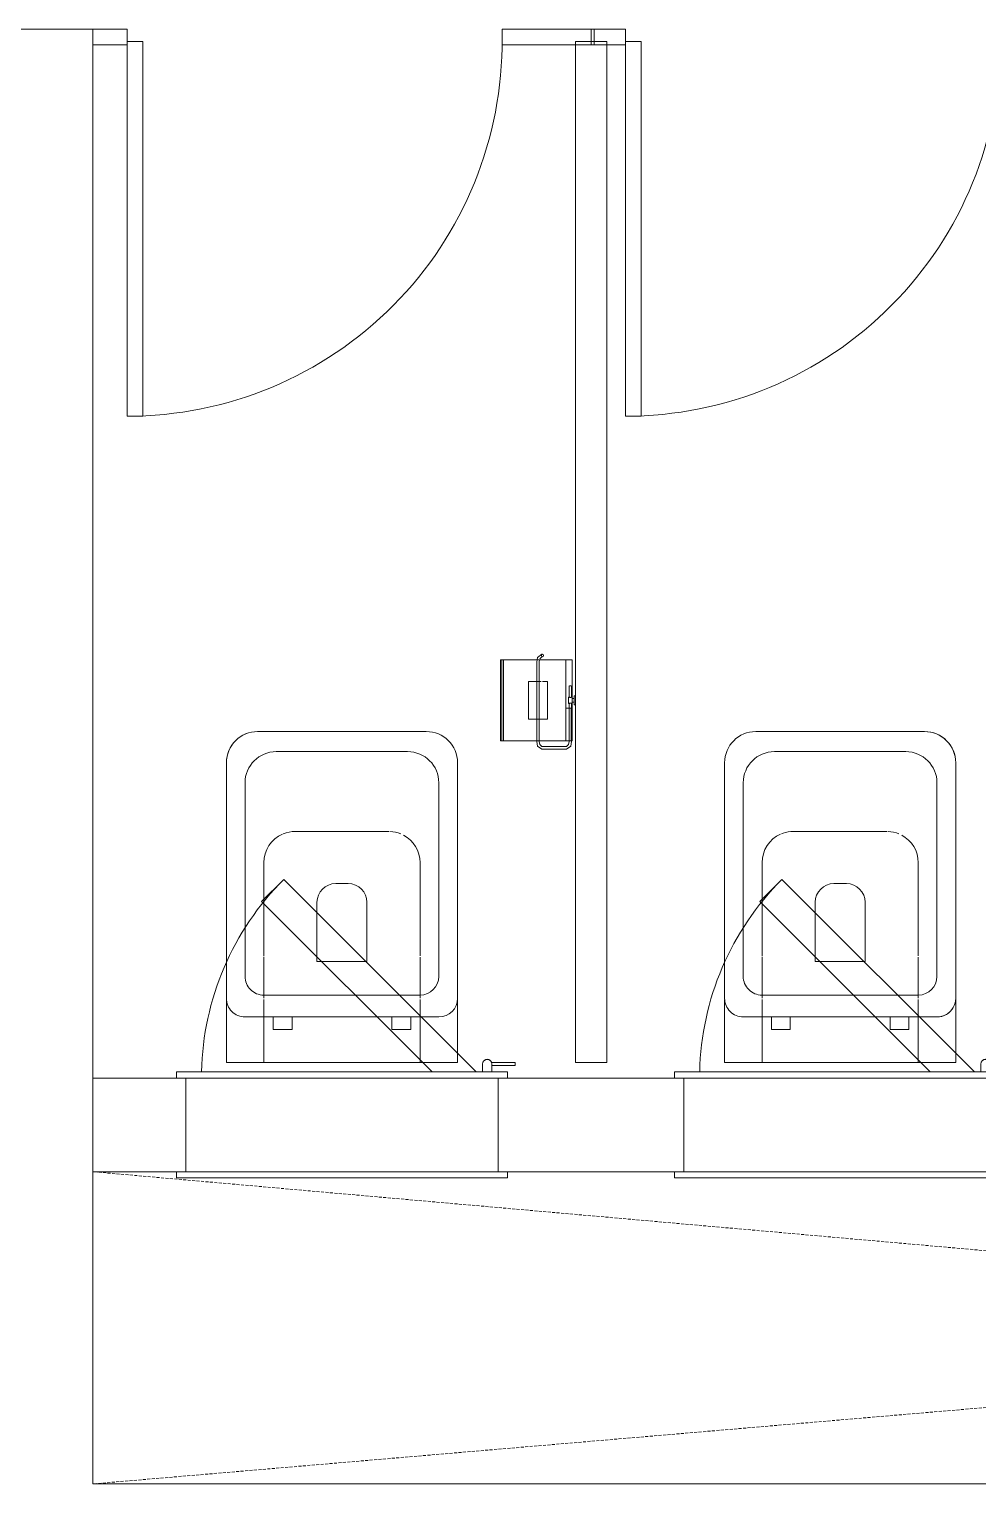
# Model space of a CAD drawing. Header units: millimetres. Extents: x 10569 to 232243, y -25347 to 80743.
# Drawn here: x 83137 to 84656, y 37397 to 39727 of the extents above; entities that cross this region are included whole.
import ezdxf

# ---------------------------------------------------------------- set-up
doc = ezdxf.new("R2010")
doc.units = ezdxf.units.MM
doc.linetypes.add('Hidden', pattern=[7.14375, 4.7625, -2.38125])
for name, color, linetype, lineweight in [('A-DETL-HDLN', 90, 'Hidden', 9), ('A-DOOR', 31, 'Continuous', 20), ('A-DOOR-FRAM', 31, 'Continuous', 30), ('A-WALL', 113, 'Continuous', 20), ('P-SANR-FIXT', 6, 'Continuous', 9)]:
    doc.layers.add(name, color=color, linetype=linetype, lineweight=lineweight)

# ---------------------------------------------------------------- blocks, each defined once
blk = doc.blocks.new('FP_261-TENDER DRAFT G_F')
at = {"layer": 'P-SANR-FIXT'}
blk.add_line((-65, 6.1), (-12.7, 6.1), dxfattribs=at)
blk = doc.blocks.new('FP_262-TENDER DRAFT G_F')
at = {"layer": 'P-SANR-FIXT'}
blk.add_line((65, 120.1), (-65, 120.1), dxfattribs=at)
blk = doc.blocks.new('FP_263-TENDER DRAFT G_F')
at = {"layer": 'P-SANR-FIXT'}
for p, q in [((30, 75), (-30, 75)), ((-30, 45), (30, 45))]:
    blk.add_line(p, q, dxfattribs=at)
blk = doc.blocks.new('FP_264-TENDER DRAFT G_F')
at = {"layer": 'P-SANR-FIXT'}
for p, q in [((65, 115), (-65, 115)), ((-65, 5), (65, 5))]:
    blk.add_line(p, q, dxfattribs=at)
blk = doc.blocks.new('FP_265-TENDER DRAFT G_F')
at = {"layer": 'P-SANR-FIXT'}
for p, q in [((-3, 5), (-3, 2)), ((3, 2), (3, 5))]:
    blk.add_line(p, q, dxfattribs=at)
blk = doc.blocks.new('FP_266-TENDER DRAFT G_F')
at = {"layer": 'P-SANR-FIXT'}
for p, q in [((-7, 2), (-7, 0)), ((7, 0), (7, 2))]:
    blk.add_line(p, q, dxfattribs=at)
blk = doc.blocks.new('FP_267-TENDER DRAFT G_F')
at = {"layer": 'P-SANR-FIXT'}
for p, q in [((-5, 11), (-5, 10.1)), ((-5, 6.1), (-5, 5)), ((5, 10.1), (5, 11)), ((5, 5), (5, 6.1))]:
    blk.add_line(p, q, dxfattribs=at)
blk = doc.blocks.new('FP_268-TENDER DRAFT G_F')
at = {"layer": 'P-SANR-FIXT'}
for p, q in [((-66.1, 6.1), (-5, 6.1)), ((5, 6.1), (23.2, 6.1))]:
    blk.add_line(p, q, dxfattribs=at)
blk = doc.blocks.new('FP_269-TENDER DRAFT G_F')
at = {"layer": 'P-SANR-FIXT'}
for p, q in [((-5, 10.1), (-66.1, 10.1)), ((23.2, 10.1), (5, 10.1))]:
    blk.add_line(p, q, dxfattribs=at)
blk = doc.blocks.new('FP_270-TENDER DRAFT G_F')
at = {"layer": 'P-SANR-FIXT', "flags": 128}
blk.add_lwpolyline([(-78.1, 14.1), (-73.2, 7.6), (-66.1, 6.1)], dxfattribs=at)
blk = doc.blocks.new('FP_271-TENDER DRAFT G_F')
at = {"layer": 'P-SANR-FIXT', "flags": 128}
blk.add_lwpolyline([(-74.1, 14.1), (-70.8, 10.9), (-66.1, 10.1)], dxfattribs=at)
blk = doc.blocks.new('FP_272-TENDER DRAFT G_F')
at = {"layer": 'P-SANR-FIXT'}
for p, q in [((-78.1, 54), (-78.1, 14.1)), ((-74.1, 14.1), (-74.1, 54))]:
    blk.add_line(p, q, dxfattribs=at)
blk = doc.blocks.new('FP_273-TENDER DRAFT G_F')
at = {"layer": 'P-SANR-FIXT', "flags": 128}
blk.add_lwpolyline([(-74.1, 54), (-70.8, 57.2), (-66.1, 58)], dxfattribs=at)
blk = doc.blocks.new('FP_274-TENDER DRAFT G_F')
at = {"layer": 'P-SANR-FIXT', "flags": 128}
blk.add_lwpolyline([(-78.1, 54), (-73.2, 60.5), (-66.1, 62)], dxfattribs=at)
blk = doc.blocks.new('FP_275-TENDER DRAFT G_F')
at = {"layer": 'P-SANR-FIXT'}
for p, q in [((-65, 58), (-30, 58)), ((-30, 58), (30, 58)), ((30, 58), (61.8, 58))]:
    blk.add_line(p, q, dxfattribs=at)
blk = doc.blocks.new('FP_276-TENDER DRAFT G_F')
at = {"layer": 'P-SANR-FIXT'}
for p, q in [((-30, 62), (-65, 62)), ((30, 62), (-30, 62)), ((61.8, 62), (30, 62))]:
    blk.add_line(p, q, dxfattribs=at)
blk = doc.blocks.new('FP_277-TENDER DRAFT G_F')
at = {"layer": 'P-SANR-FIXT'}
for p, q in [((65, 57.4), (61.8, 58)), ((69.8, 54), (66.4, 57.2))]:
    blk.add_line(p, q, dxfattribs=at)
blk = doc.blocks.new('FP_278-TENDER DRAFT G_F')
at = {"layer": 'P-SANR-FIXT'}
blk.add_line((65, 61.3), (61.8, 62), dxfattribs=at)
at = {"layer": 'P-SANR-FIXT', "flags": 128}
blk.add_lwpolyline([(73.8, 54), (68.8, 60.5), (65, 61.3)], dxfattribs=at)
blk = doc.blocks.new('FP_279-TENDER DRAFT G_F')
at = {"layer": 'P-SANR-FIXT'}
for p, q in [((69.8, 54), (69.8, 52.8)), ((73.8, 52.8), (73.8, 54))]:
    blk.add_line(p, q, dxfattribs=at)
blk = doc.blocks.new('DLN_Toilet Paper Roll - DLN_Toilet Paper Roll-V260-TENDER DRAFT G_F')
at = {"layer": 'P-SANR-FIXT'}
for p, q in [((-65, 15.5), (-65, 120.1)), ((-65, 120.1), (-65, 118.1)), ((65, 120.1), (-65, 120.1)), ((-65, 118.1), (65, 118.1)), ((65, 118.1), (65, 120.1)), ((65, 120.1), (65, 15.5)), ((-65, 115), (-65, 109.9)), ((-65, 109.9), (-65, 115)), ((-65, 113.7), (-65, 110)), ((-65, 107.7), (-65, 96.9)), ((-65, 107.6), (-65, 98.9)), ((-65, 98.9), (-65, 107.6)), ((-65, 96.9), (-65, 75)), ((-65, 74.2), (-65, 96.9)), ((-65, 95.2), (-65, 79.9)), ((65, 115), (65, 109.9)), ((65, 109.9), (65, 115)), ((65, 110), (65, 113.7)), ((65, 96.9), (65, 107.7)), ((65, 107.6), (65, 98.9)), ((65, 98.9), (65, 107.6)), ((65, 96.9), (65, 60)), ((65, 75), (65, 96.9)), ((65, 79.9), (65, 95.2)), ((-65, 78.6), (-65, 59.8)), ((-65, 75), (-65, 74.5)), ((-65, 60.8), (-65, 75)), ((-65, 74.5), (-65, 67.5)), ((-65, 60), (-65, 74.2)), ((-65, 73), (-65, 60.8)), ((-30, 75), (-30, 70.6)), ((-30, 70.6), (-30, 75)), ((-30, 70.4), (-30, 65.2)), ((-30, 65.2), (-30, 70.4)), ((30, 75), (30, 70.6)), ((30, 64.9), (30, 75)), ((30, 70.6), (30, 63.9)), ((65, 59.8), (65, 78.6)), ((65, 75), (65, 63.9)), ((65, 73), (65, 75)), ((65, 60), (65, 73)), ((65, 70.6), (65, 73)), ((65, 67.5), (65, 70.6)), ((-65, 67.5), (-65, 60)), ((-65, 12.4), (-65, 59.7)), ((-65, 59.7), (-65, 45)), ((-65, 59.3), (-65, 47)), ((-65, 45), (-65, 59.3)), ((-65, 59), (-65, 37.8)), ((-30, 65), (-30, 56.5)), ((-30, 62.5), (-30, 65)), ((-30, 60), (-30, 63.9)), ((-30, 60), (-30, 62.5)), ((-30, 58.7), (-30, 60)), ((-30, 56.2), (-30, 59.7)), ((-30, 56.5), (-30, 58.7)), ((-30, 56.5), (-30, 55.7)), ((-30, 55.7), (-30, 56.5)), ((-30, 45), (-30, 56.1)), ((-30, 55.7), (-30, 55)), ((-30, 55), (-30, 55.7)), ((-30, 55.1), (-30, 45)), ((30, 65), (30, 64.3)), ((30, 64.3), (30, 65)), ((30, 64.3), (30, 63.5)), ((30, 63.5), (30, 64.3)), ((30, 63.8), (30, 60)), ((30, 63.5), (30, 62.5)), ((30, 55), (30, 63.5)), ((30, 62.5), (30, 61.3)), ((30, 61.3), (30, 60)), ((30, 60), (30, 58.7)), ((30, 59.7), (30, 56.1)), ((30, 58.7), (30, 55)), ((30, 52.5), (30, 49.6)), ((30, 49.6), (30, 52.5)), ((30, 49.4), (30, 47)), ((30, 45), (30, 49.4)), ((30, 47), (30, 45)), ((65, 63.9), (65, 67.5)), ((65, 63.9), (65, 60)), ((65, 60), (65, 63.9)), ((65, 59.7), (65, 32.5)), ((65, 47), (65, 59.7)), ((65, 59.7), (65, 45.5)), ((65, 56.1), (65, 59.7)), ((65, 37.8), (65, 59)), ((65, 52.5), (65, 56.1)), ((65, 49.4), (65, 52.5)), ((65, 47), (65, 49.4)), ((65, 45), (65, 47)), ((-65, 45), (-65, 12.4)), ((-65, 37.5), (-65, 15.6)), ((65, 45.5), (65, 45)), ((65, 32.5), (65, 45)), ((65, 15.6), (65, 37.5)), ((65, 32.5), (65, 15.1)), ((65, 15.1), (65, 32.5)), ((-65, 15.6), (-65, 9.9)), ((-65, 6.9), (-65, 15.5)), ((-12.7, 15.5), (-65, 15.5)), ((-65, 9.9), (-65, 9.7)), ((-65, 9.7), (-65, 8.8)), ((-65, 8.8), (-65, 6.9)), ((-65, 6.9), (-65, 6.5)), ((-65, 6.5), (-65, 6.9)), ((-12.7, 6.9), (-65, 6.9)), ((-65, 6.9), (-65, 5)), ((-65, 5), (-65, 6.9)), ((65, 15.5), (-12.7, 15.5)), ((-12.7, 15.5), (-12.7, 9.9)), ((-12.7, 6.9), (-12.7, 15.5)), ((-12.7, 15.5), (65, 15.5)), ((-12.7, 9.9), (-12.7, 9.7)), ((-12.7, 9.7), (-12.7, 8.8)), ((-12.7, 8.8), (-12.7, 8.3)), ((-12.7, 8.3), (-12.7, 7.8)), ((-12.7, 7.8), (-12.7, 6.9)), ((-12.7, 6.9), (-12.7, 6.5)), ((-12.7, 6.5), (-12.7, 6.9)), ((-7, 2), (7, 2)), ((7, 2), (-7, 2)), ((-7, 0), (3.5, 0)), ((-6.1, 0), (-7, 0)), ((0, 0), (-6.1, 0)), ((-5, 11), (5, 11)), ((-2.5, 11), (-5, 11)), ((-5, 5), (-1.3, 5)), ((5, 5), (-5, 5)), ((-3, 5), (-1.5, 5)), ((-1.5, 5), (-3, 5)), ((-3, 2), (3, 2)), ((3, 2), (-3, 2)), ((2.5, 11), (-2.5, 11)), ((-1.5, 5), (1.5, 5)), ((-0.8, 5), (-1.5, 5)), ((-1.3, 5), (1.3, 5)), ((1.5, 5), (-0.8, 5)), ((6.1, 0), (0, 0)), ((1.3, 5), (5, 5)), ((1.5, 5), (3, 5)), ((3, 5), (1.5, 5)), ((5, 11), (2.5, 11)), ((3.5, 0), (7, 0)), ((6.8, 0), (6.1, 0)), ((7, 0), (6.8, 0)), ((23.2, 9.3), (23.2, 6.9)), ((23.2, 6.9), (23.2, 9.3)), ((65, 15.6), (65, 15.6)), ((65, 15.5), (65, 15.6)), ((65, 15.1), (65, 5)), ((65, 5), (65, 15.1))]:
    blk.add_line(p, q, dxfattribs=at)
for major_axis in [(-2, 0), (2, 0)]:
    blk.add_ellipse((71.8, 52.8), major_axis=major_axis, ratio=0.802744, start_param=3.141593, end_param=6.283185, dxfattribs=at)
for points, knots in [([(-4.8, 9.6), (-4.8, 9.7), (-4.9, 9.9), (-5, 10.1), (-5, 10.1), (-5, 10.1)], [0.2, 0.2, 0.2, 0.2, 0.4, 0.7, 1, 1, 1, 1]), ([(-5, 10.1), (-5, 10.1), (-5, 10), (-4.9, 9.8), (-4.8, 9.3), (-4.7, 8.7), (-4.7, 8.3), (-4.6, 8), (-4.7, 7.9), (-4.7, 7.8)], [0, 0, 0, 0, 0.1111111, 0.2222222, 0.4444444, 0.5833333, 0.6527778, 0.7222222, 0.7777778, 0.7777778, 0.7777778, 0.7777778]), ([(-4.8, 6.9), (-4.8, 6.7), (-4.9, 6.4), (-5, 6.2), (-5, 6.1), (-5, 6.1)], [0, 0, 0, 0, 0.5, 0.75, 1, 1, 1, 1]), ([(-5, 6.1), (-5, 6.1), (-5, 6.1), (-4.9, 6.3), (-4.8, 6.6), (-4.7, 6.8)], [0, 0, 0, 0, 0.1, 0.2, 0.4, 0.4, 0.4, 0.4]), ([(-4.7, 7.8), (-4.7, 7.8), (-4.7, 7.7), (-4.7, 7.5), (-4.7, 7.4), (-4.7, 7.3)], [0.7777778, 0.7777778, 0.7777778, 0.7777778, 0.7916667, 0.8611111, 0.8888889, 0.8888889, 0.8888889, 0.8888889]), ([(4.7, 7.8), (4.7, 7.9), (4.6, 8.3), (4.7, 8.8), (4.8, 9.3), (4.9, 9.7), (5, 10), (5, 10.1), (5, 10.1)], [0.2222222, 0.2222222, 0.2222222, 0.2222222, 0.3333333, 0.4444444, 0.5833333, 0.7222222, 0.8611111, 1, 1, 1, 1]), ([(4.6, 7.1), (4.7, 7), (4.8, 6.6), (4.9, 6.3), (5, 6.1), (5, 6.1), (5, 6.1)], [0.5, 0.5, 0.5, 0.5, 0.6, 0.8, 0.9, 1, 1, 1, 1]), ([(5, 10.1), (5, 10.1), (5, 10.1), (4.9, 10), (4.8, 9.8), (4.7, 9.5), (4.7, 9.3)], [0, 0, 0, 0, 0.2, 0.4, 0.7, 1, 1, 1, 1]), ([(5, 6.1), (5, 6.1), (5, 6.2), (4.9, 6.4), (4.8, 6.7), (4.8, 6.9)], [0, 0, 0, 0, 0.25, 0.5, 1, 1, 1, 1])]:
    blk.add_open_spline(points, degree=3, knots=knots, dxfattribs=at)
for points in [[(-4.7, 9.3), (-4.7, 9.4), (-4.7, 9.5), (-4.8, 9.6)], [(-4.7, 7.3), (-4.7, 7.2), (-4.8, 7.1), (-4.8, 6.9)], [(-4.6, 8.9), (-4.6, 9.1), (-4.6, 9.2), (-4.7, 9.3)], [(-4.7, 6.8), (-4.7, 6.9), (-4.6, 7.1), (-4.5, 7.6), (-4.5, 8), (-4.5, 8.5), (-4.6, 8.8), (-4.6, 8.9)], [(4.7, 9.3), (4.6, 9.2), (4.6, 8.9), (4.5, 8.5), (4.5, 8), (4.5, 7.6), (4.6, 7.3), (4.6, 7.1)], [(4.7, 7.3), (4.7, 7.5), (4.7, 7.6), (4.7, 7.8)], [(4.8, 6.9), (4.8, 7.1), (4.7, 7.2), (4.7, 7.3)]]:
    blk.add_open_spline(points, degree=3, dxfattribs=at)
for name in ['FP_262-TENDER DRAFT G_F', 'FP_264-TENDER DRAFT G_F', 'FP_263-TENDER DRAFT G_F', 'FP_274-TENDER DRAFT G_F', 'FP_272-TENDER DRAFT G_F', 'FP_273-TENDER DRAFT G_F', 'FP_276-TENDER DRAFT G_F', 'FP_275-TENDER DRAFT G_F', 'FP_278-TENDER DRAFT G_F', 'FP_277-TENDER DRAFT G_F', 'FP_279-TENDER DRAFT G_F', 'FP_270-TENDER DRAFT G_F', 'FP_271-TENDER DRAFT G_F', 'FP_269-TENDER DRAFT G_F', 'FP_268-TENDER DRAFT G_F', 'FP_261-TENDER DRAFT G_F', 'FP_266-TENDER DRAFT G_F', 'FP_267-TENDER DRAFT G_F', 'FP_265-TENDER DRAFT G_F']:
    blk.add_blockref(name, (0, 0), dxfattribs=at)
blk = doc.blocks.new('DLN_Toilet - DLN_Toilet-V357-TENDER DRAFT G_F')
at = {"layer": 'P-SANR-FIXT'}
for p, q in [((-185, -170), (-185, -270.9)), ((-185, -170), (-125, -170)), ((185, -170), (-185, -170)), ((-125, -242.8), (-125, -170)), ((-125, -170), (125, -170)), ((125, -170), (125, -242.8)), ((125, -170), (185, -170)), ((185, -270.9), (185, -170)), ((-80, -222.8), (-110, -222.8)), ((-110, -222.8), (-110, -242.8)), ((-110, -242.8), (-110, -222.8)), ((-110, -222.8), (-80, -222.8)), ((-80, -242.8), (-80, -222.8)), ((-80, -222.8), (-80, -242.8)), ((80, -222.8), (80, -242.8)), ((110, -222.8), (80, -222.8)), ((80, -222.8), (110, -222.8)), ((80, -242.8), (80, -222.8)), ((110, -242.8), (110, -222.8)), ((110, -222.8), (110, -242.8)), ((-155, -242.8), (-110, -242.8)), ((155, -242.8), (-155, -242.8)), ((-125, -270.9), (-125, -242.8)), ((-110, -242.8), (-80, -242.8)), ((-110, -242.8), (-80, -242.8)), ((-80, -242.8), (-110, -242.8)), ((-80, -242.8), (80, -242.8)), ((80, -242.8), (110, -242.8)), ((80, -242.8), (110, -242.8)), ((110, -242.8), (80, -242.8)), ((110, -242.8), (155, -242.8)), ((125, -242.8), (125, -270.9)), ((-185, -650), (-185, -272.8)), ((-185, -272.8), (-185, -650)), ((-185, -272.8), (-185, -650)), ((-125, -277.8), (-125, -272.8)), ((125.2, -277.8), (-125, -277.8)), ((-125, -338.8), (-125, -277.8)), ((125, -272.8), (125, -277.9)), ((125, -277.9), (125, -338.9)), ((185, -272.8), (185, -650)), ((185, -650), (185, -272.8)), ((185, -650), (185, -272.8)), ((-155, -307.8), (-155, -617.8)), ((155.2, -617.8), (155.2, -307.8)), ((-125, -490), (-125, -340.5)), ((-40, -426.5), (-40, -331.7)), ((-40, -331.7), (40, -331.7)), ((40, -331.7), (40, -426.5)), ((125, -340.6), (125, -490)), ((10, -456.5), (-10, -456.5)), ((75, -540), (-75, -540)), ((-105, -667.8), (105.2, -667.8)), ((135, -700), (-135, -700)), ((-135, -700), (135, -700)), ((-135, -700), (135, -700))]:
    blk.add_line(p, q, dxfattribs=at)
for centre, radius, start, end in [((-155, -272.8), 30, 90, 180), ((-155, -272.8), 30, 120, 180), ((-155, -272.8), 30, 90, 120), ((155, -272.8), 30, 360, 90), ((155, -272.8), 30, 360, 90), ((-125, -307.8), 30, 90, 180), ((125.2, -307.8), 30, 360, 90), ((-10, -426.5), 30, 180, 270), ((10, -426.5), 30, 270, 360), ((-75, -490), 50, 180, 241.9825), ((75, -490), 50, 293.9558, 360), ((-75, -490), 50, 247.5, 267.9341), ((75, -490), 50, 270, 289.0665), ((75, -490), 50, 289.2246, 292.5), ((-105, -617.8), 50, 180, 270), ((105.2, -617.8), 50, 270, 360), ((-135, -650), 50, 180, 270), ((-135, -650), 50, 180, 270), ((-135, -650), 50, 180, 225), ((135, -650), 50, 270, 360), ((135, -650), 50, 270, 360), ((135, -650), 50, 270, 360), ((-135, -650), 50, 225, 270)]:
    blk.add_arc(centre, radius, start, end, dxfattribs=at)
blk = doc.blocks.new('DLN_Toilet - DLN_Toilet-V358-TENDER DRAFT G_F')
at = {"layer": 'P-SANR-FIXT'}
for p, q in [((-185, -170), (-185, -270.9)), ((-185, -170), (-125, -170)), ((185, -170), (-185, -170)), ((-125, -242.8), (-125, -170)), ((-125, -170), (125, -170)), ((125, -170), (125, -242.8)), ((125, -170), (185, -170)), ((185, -270.9), (185, -170)), ((-80, -222.8), (-110, -222.8)), ((-110, -222.8), (-110, -242.8)), ((-110, -242.8), (-110, -222.8)), ((-110, -222.8), (-80, -222.8)), ((-80, -242.8), (-80, -222.8)), ((-80, -222.8), (-80, -242.8)), ((80, -222.8), (80, -242.8)), ((110, -222.8), (80, -222.8)), ((80, -222.8), (110, -222.8)), ((80, -242.8), (80, -222.8)), ((110, -242.8), (110, -222.8)), ((110, -222.8), (110, -242.8)), ((-155, -242.8), (-110, -242.8)), ((155, -242.8), (-155, -242.8)), ((-125, -270.9), (-125, -242.8)), ((-110, -242.8), (-80, -242.8)), ((-110, -242.8), (-80, -242.8)), ((-80, -242.8), (-110, -242.8)), ((-80, -242.8), (80, -242.8)), ((80, -242.8), (110, -242.8)), ((80, -242.8), (110, -242.8)), ((110, -242.8), (80, -242.8)), ((110, -242.8), (155, -242.8)), ((125, -242.8), (125, -270.9)), ((-185, -650), (-185, -272.8)), ((-185, -272.8), (-185, -650)), ((-185, -272.8), (-185, -650)), ((-125, -277.8), (-125, -272.8)), ((125.2, -277.8), (-125, -277.8)), ((-125, -338.8), (-125, -277.8)), ((125, -272.8), (125, -277.9)), ((125, -277.9), (125, -338.9)), ((185, -272.8), (185, -650)), ((185, -650), (185, -272.8)), ((185, -650), (185, -272.8)), ((-155, -307.8), (-155, -617.8)), ((155.2, -617.8), (155.2, -307.8)), ((-125, -490), (-125, -340.5)), ((-40, -426.5), (-40, -331.7)), ((-40, -331.7), (40, -331.7)), ((40, -331.7), (40, -426.5)), ((125, -340.6), (125, -490)), ((10, -456.5), (-10, -456.5)), ((75, -540), (-75, -540)), ((-105, -667.8), (105.2, -667.8)), ((135, -700), (-135, -700)), ((-135, -700), (135, -700)), ((-135, -700), (135, -700))]:
    blk.add_line(p, q, dxfattribs=at)
for centre, radius, start, end in [((-155, -272.8), 30, 90, 180), ((-155, -272.8), 30, 90, 180), ((155, -272.8), 30, 360, 90), ((155, -272.8), 30, 360, 90), ((-125, -307.8), 30, 90, 180), ((125.2, -307.8), 30, 360, 90), ((-10, -426.5), 30, 180, 270), ((10, -426.5), 30, 270, 360), ((-75, -490), 50, 180, 241.9825), ((75, -490), 50, 293.9558, 360), ((-75, -490), 50, 247.5, 267.9341), ((75, -490), 50, 270, 292.5), ((-105, -617.8), 50, 180, 270), ((105.2, -617.8), 50, 270, 360), ((-135, -650), 50, 180, 270), ((-135, -650), 50, 180, 270), ((-135, -650), 50, 180, 270), ((135, -650), 50, 270, 360), ((135, -650), 50, 270, 360), ((135, -650), 50, 337.5, 360), ((135, -650), 50, 315, 337.5), ((135, -650), 50, 270, 315)]:
    blk.add_arc(centre, radius, start, end, dxfattribs=at)
blk = doc.blocks.new('DLN-Access Panel__AP01_ - _AP04_ 450 x 650 _WH_-V446-TENDER DRAFT G_F')
at = {"layer": 'A-DOOR', "lineweight": 15}
for p, q in [((-265, 75), (-265, 85)), ((265, 85), (-265, 85)), ((-265, 75), (265, 75)), ((265, 75), (265, 85)), ((-265, -85), (-265, -75)), ((265, -75), (-265, -75)), ((-265, -85), (265, -85)), ((-240, -85), (-240, -97.5)), ((-225, -97.5), (-225, -85)), ((-215, -85), (93.2, -393.2)), ((128.6, -357.8), (-144.3, -85)), ((265, -85), (265, -75)), ((-240, -95), (-277.5, -95)), ((-277.5, -95), (-277.5, -100)), ((-277.5, -100), (-239.6, -100)), ((93.2, -393.2), (128.6, -357.8))]:
    blk.add_line(p, q, dxfattribs=at)
for centre, radius, start, end in [((-225, -75), 450, 315, 358.7079), ((-232.5, -97.5), 7.5, 180, 0), ((-232.5, -97.5), 7.5, 199.4712, 301.6259), ((-232.5, -97.5), 7.5, 240, 300), ((-232.5, -97.5), 7.5, 243.2518, 301.6259)]:
    blk.add_arc(centre, radius, start, end, dxfattribs=at)
at = {"layer": 'A-DOOR-FRAM', "lineweight": 15}
for p, q in [((-250, 75), (-250, -75)), ((250, 75), (250, -75))]:
    blk.add_line(p, q, dxfattribs=at)
blk = doc.blocks.new('DLN_Partition Door - 600x2100_100x25 _WH_GH_-15322993-TENDER DRAFT G_F')
at = {"layer": 'A-DOOR', "lineweight": 9}
for p, q in [((20, -509.1), (20, -534.1)), ((620, -509.1), (20, -509.1)), ((620, -534.1), (620, -509.1)), ((20, -534.1), (620, -534.1))]:
    blk.add_line(p, q, dxfattribs=at)
blk.add_arc((20, -534.1), 600, 0, 90.5, dxfattribs=at)
at = {"layer": 'P-SANR-FIXT'}
for p, q in [((25, 185.9), (0, 185.9)), ((0, 185.9), (0, 65.9)), ((0, 183.4), (0, 185.9)), ((0, 185.9), (25, 185.9)), ((0, 65.9), (0, 183.4)), ((25, 65.9), (25, 185.9)), ((25, 185.9), (25, 183.4)), ((25, 183.4), (25, 65.9)), ((0, 65.9), (25, 65.9)), ((25, 65.9), (0, 65.9)), ((25, -534.1), (0, -534.1)), ((0, -534.1), (0, -589.1)), ((0, -584.1), (0, -534.1)), ((0, -534.1), (25, -534.1)), ((25, -589.1), (25, -534.1)), ((25, -534.1), (25, -564.1)), ((25, -564.1), (25, -584.1)), ((0, -589.1), (0, -584.1)), ((0, -589.1), (25, -589.1)), ((20, -589.1), (0, -589.1)), ((25, -589.1), (20, -589.1)), ((25, -584.1), (25, -589.1))]:
    blk.add_line(p, q, dxfattribs=at)
blk = doc.blocks.new('DLN_Partition Door - 600x2100_100x25 _WH_GH_-15323022-TENDER DRAFT G_F')
at = {"layer": 'A-DOOR', "lineweight": 9}
for p, q in [((20, -509.1), (20, -534.1)), ((620, -509.1), (20, -509.1)), ((620, -534.1), (620, -509.1)), ((20, -534.1), (620, -534.1))]:
    blk.add_line(p, q, dxfattribs=at)
blk.add_arc((20, -534.1), 600, 0, 90.5, dxfattribs=at)
at = {"layer": 'P-SANR-FIXT'}
for p, q in [((25, 213.4), (0, 213.4)), ((0, 213.4), (0, 65.9)), ((0, 208.4), (0, 213.4)), ((0, 213.4), (20, 213.4)), ((20, 213.4), (25, 213.4)), ((25, 65.9), (25, 213.4)), ((25, 213.4), (25, 208.4)), ((0, 65.9), (0, 208.4)), ((25, 208.4), (25, 183.4)), ((25, 183.4), (25, 65.9)), ((0, 65.9), (25, 65.9)), ((25, 65.9), (0, 65.9)), ((25, -534.1), (0, -534.1)), ((0, -534.1), (0, -589.1)), ((0, -589.1), (0, -534.1)), ((0, -534.1), (25, -534.1)), ((25, -589.1), (25, -534.1)), ((25, -534.1), (25, -589.1)), ((0, -589.1), (25, -589.1))]:
    blk.add_line(p, q, dxfattribs=at)

msp = doc.modelspace()

# ---------------------------------------------------------------- linework, layer by layer
at = {"layer": 'A-DETL-HDLN'}
for p, q in [((88889.29296, 37397.48546), (83239.29296, 37897.48546)), ((88904.29296, 37882.48546), (83239.29296, 37397.48546))]:
    msp.add_line(p, q, dxfattribs=at)
at = {"layer": 'A-WALL'}
for p, q in [((81114.29296, 39727.48546), (83239.29296, 39727.48546)), ((83239.29296, 39727.48546), (83239.29296, 37397.48546)), ((83239.29296, 38047.48546), (83373.04296, 38047.48546)), ((83903.04296, 38047.48546), (84170.54296, 38047.48546)), ((83239.29296, 37897.48546), (83373.04296, 37897.48546)), ((83903.04296, 37897.48546), (84170.54296, 37897.48546)), ((83239.29296, 37397.48546), (88939.29296, 37397.48546))]:
    msp.add_line(p, q, dxfattribs=at)
at = {"layer": 'A-WALL', "lineweight": 9}
for p, q in [((84011.79296, 39707.48546), (84011.79296, 38072.48546)), ((84011.79296, 39707.48546), (84061.79296, 39707.48546)), ((84061.79296, 38072.48546), (84061.79296, 39707.48546)), ((84061.79296, 38072.48546), (84011.79296, 38072.48546))]:
    msp.add_line(p, q, dxfattribs=at)

# ---------------------------------------------------------------- block references
at = {"layer": 'A-DOOR', "lineweight": 15, "rotation": 180}
for p in [(83638.04296, 37972.48546), (84435.54296, 37972.48546)]:
    msp.add_blockref('DLN-Access Panel__AP01_ - _AP04_ 450 x 650 _WH_-V446-TENDER DRAFT G_F', p, dxfattribs=at)
at = {"layer": 'P-SANR-FIXT'}
for name, p, rotation in [('DLN_Partition Door - 600x2100_100x25 _WH_GH_-15323022-TENDER DRAFT G_F', (83828.42264, 39727.48546), 269.9999999999998), ('DLN_Partition Door - 600x2100_100x25 _WH_GH_-15322993-TENDER DRAFT G_F', (84625.92264, 39727.48546), 269.9999999999998), ('DLN_Toilet Paper Roll - DLN_Toilet Paper Roll-V260-TENDER DRAFT G_F', (84011.79296, 38652.48546), 90.00000000000018), ('DLN_Toilet - DLN_Toilet-V358-TENDER DRAFT G_F', (83638.04296, 37902.48546), 180), ('DLN_Toilet - DLN_Toilet-V357-TENDER DRAFT G_F', (84435.54296, 37902.48546), 180)]:
    msp.add_blockref(name, p, dxfattribs=dict(at, rotation=rotation))

doc.saveas('drawing.dxf')
